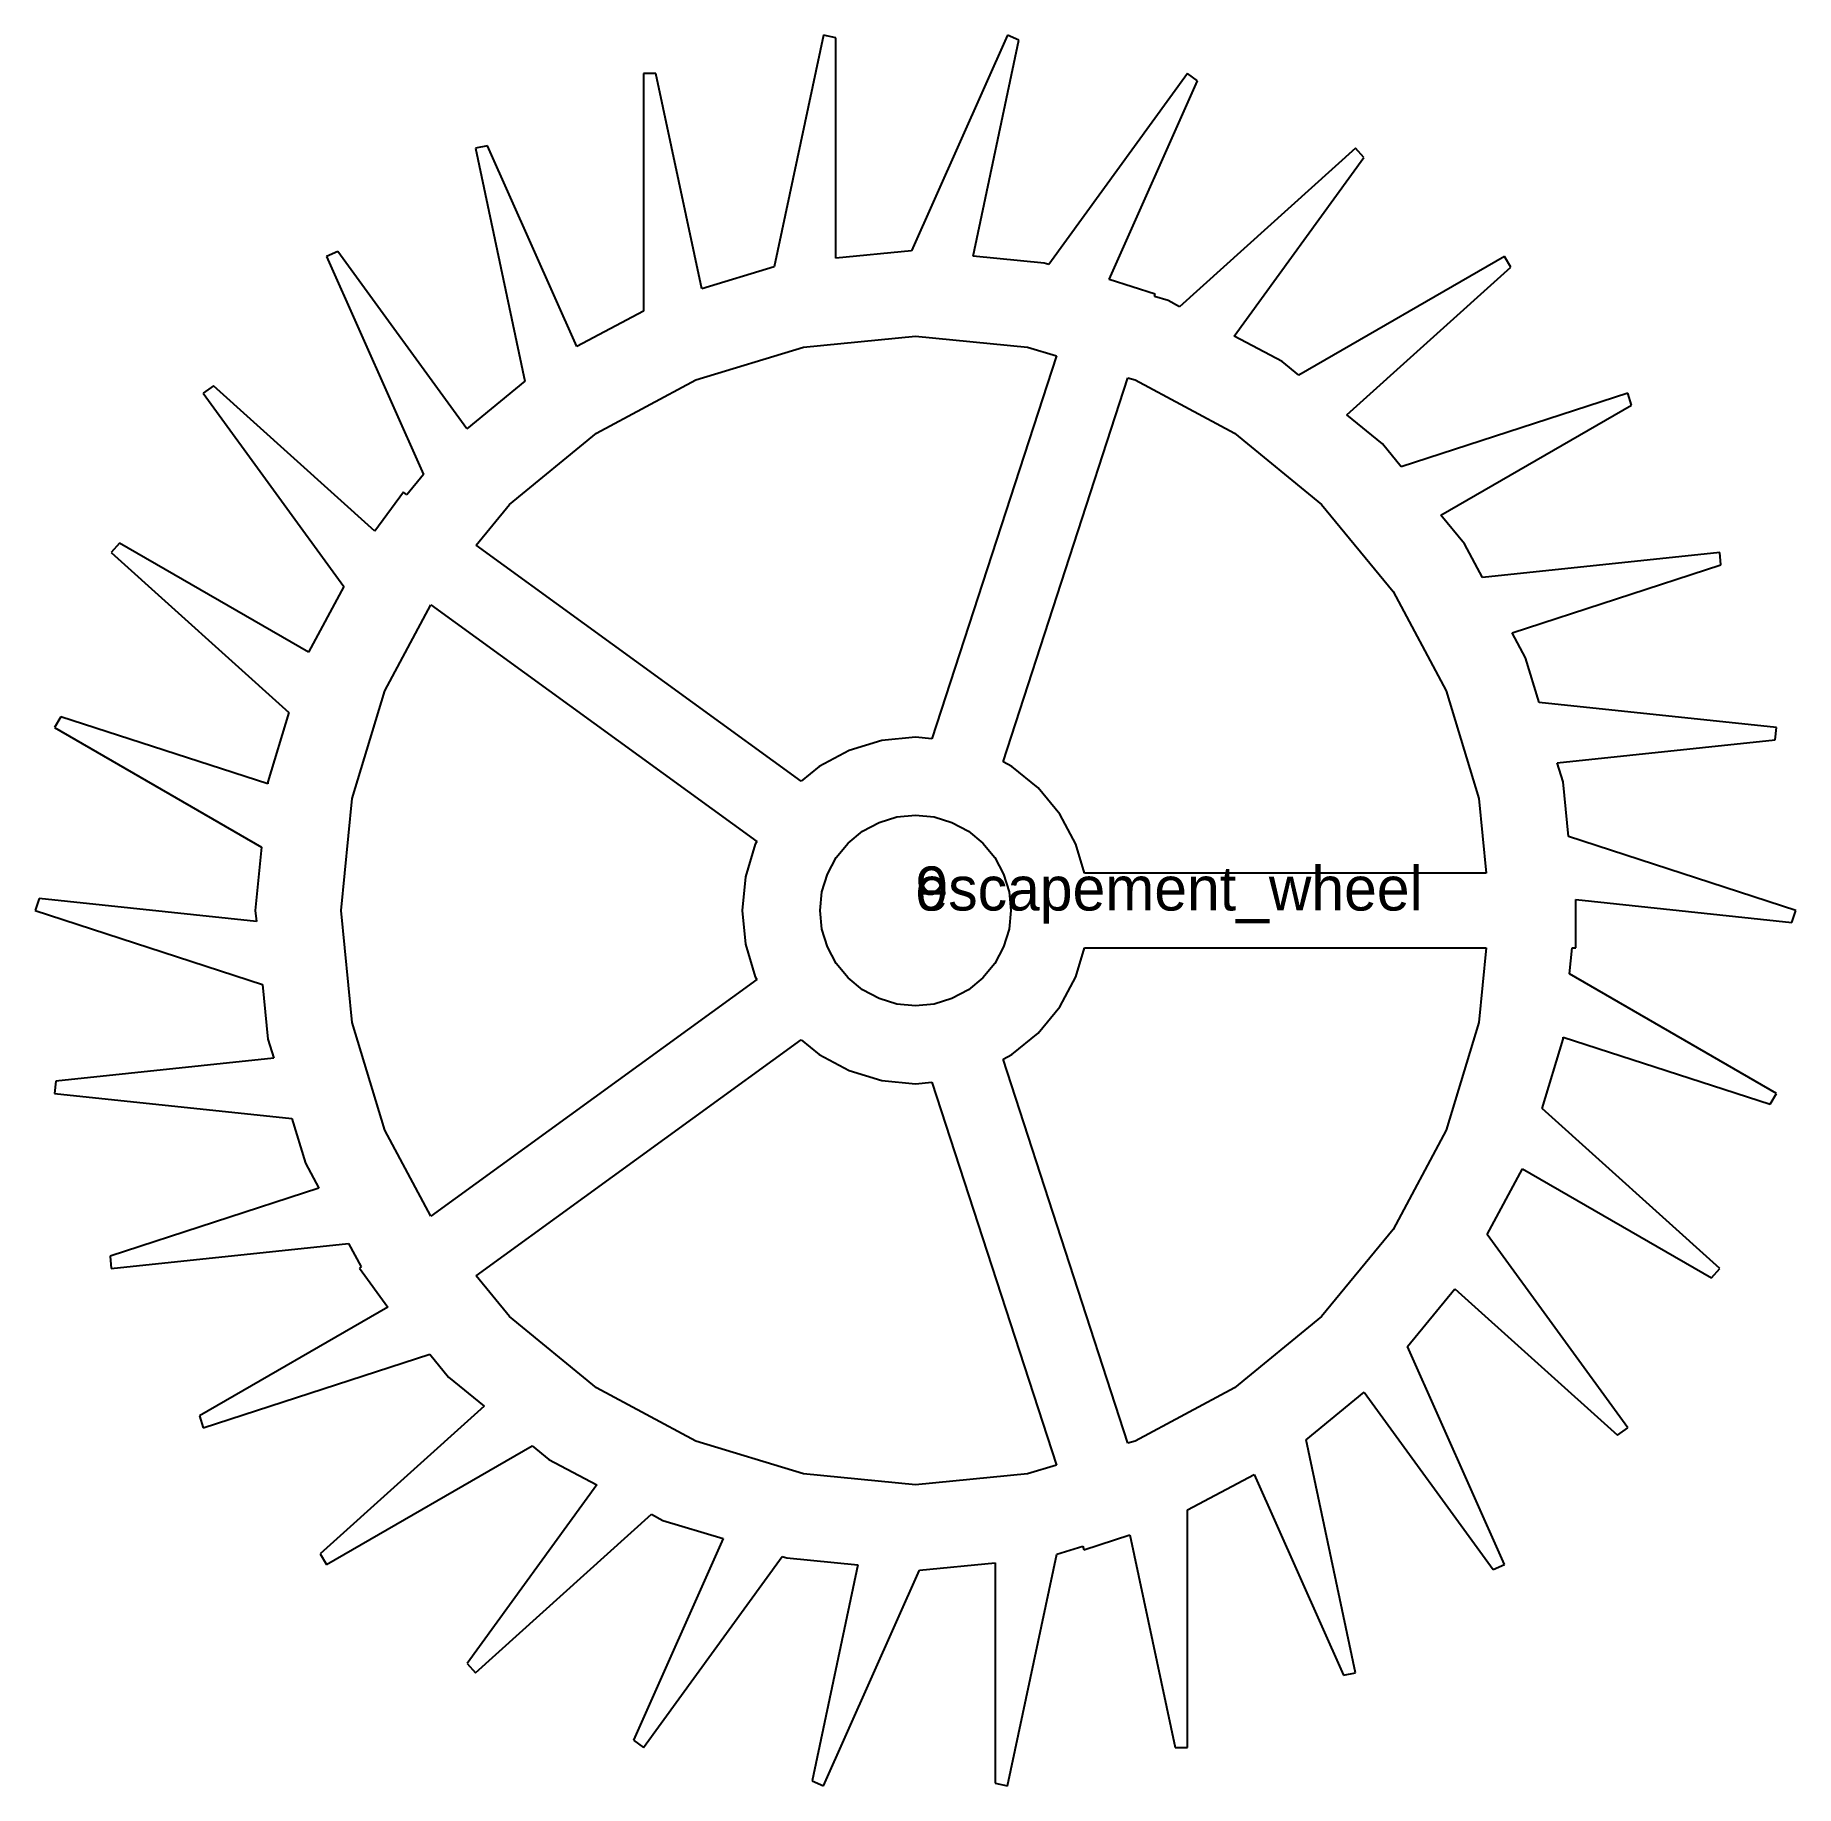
# Model space of a CAD drawing. Extents: x -60 to 60, y -60 to 60.
import ezdxf

# ---------------------------------------------------------------- set-up
doc = ezdxf.new("R2010")
doc.units = 0

msp = doc.modelspace()

# ---------------------------------------------------------------- linework, layer by layer
for p, q in [((-6.2717, 59.6713), (-9.62877, 43.8776)), ((-5.44028, 59.4946), (-6.2717, 59.6713)), ((-5.44028, 44.4642), (-5.44028, 59.4946)), ((6.2717, 59.6713), (-0.27232, 44.9732)), ((3.92113, 44.6138), (7.04822, 59.3256)), ((7.04822, 59.3256), (6.2717, 59.6713)), ((-17.691, 57.0634), (-18.541, 57.0634)), ((-18.541, 57.0634), (-18.541, 40.8689)), ((-14.5697, 42.3788), (-17.691, 57.0634)), ((18.541, 57.0634), (9.08156, 44.0436)), ((13.2014, 43.0264), (19.2287, 56.5638)), ((19.2287, 56.5638), (18.541, 57.0634)), ((-29.1686, 52.1382), (-30, 51.9615)), ((-30, 51.9615), (-26.6249, 36.0831)), ((-23.0727, 38.4467), (-29.1686, 52.1382)), ((30, 51.9615), (18.001, 41.1575)), ((30.5688, 51.3298), (30, 51.9615)), ((21.73, 39.1643), (30.5688, 51.3298)), ((-39.3713, 44.9344), (-40.1478, 44.5887)), ((-40.1478, 44.5887), (-33.5332, 29.732)), ((-30.5814, 32.8361), (-39.3713, 44.9344)), ((-0.27232, 44.9732), (-5.44028, 44.4642)), ((8.77905, 44.1353), (3.92113, 44.6138)), ((40.1478, 44.5887), (26.1256, 36.4929)), ((40.5728, 43.8526), (40.1478, 44.5887)), ((-9.62877, 43.8776), (-14.5697, 42.3788)), ((9.08156, 44.0436), (8.77905, 44.1353)), ((29.4077, 33.7994), (40.5728, 43.8526)), ((16.3309, 42.0095), (13.2014, 43.0264)), ((16.2821, 41.8593), (16.3309, 42.0095)), ((-18.541, 40.8689), (-23.0727, 38.4467)), ((17.2207, 41.5746), (16.2821, 41.8593)), ((18.001, 41.1575), (17.2207, 41.5746)), ((-7.63777, 38.3977), (0, 39.15)), ((0, 39.15), (7.63777, 38.3977)), ((25.0007, 37.4161), (21.73, 39.1643)), ((-14.9821, 36.1699), (-7.63777, 38.3977)), ((9.60141, 37.8021), (1.12279, 11.7076)), ((7.63777, 38.3977), (9.60141, 37.8021)), ((26.1256, 36.4929), (25.0007, 37.4161)), ((-26.6249, 36.0831), (-30.5814, 32.8361)), ((-21.7506, 32.552), (-14.9821, 36.1699)), ((5.97639, 10.1415), (14.4827, 36.3213)), ((14.4827, 36.3213), (14.9821, 36.1699)), ((14.9821, 36.1699), (21.7506, 32.552)), ((-47.8533, 35.7667), (-48.541, 35.2671)), ((-48.541, 35.2671), (-38.9699, 22.0937)), ((-36.841, 25.8512), (-47.8533, 35.7667)), ((48.541, 35.2671), (33.1064, 30.2521)), ((48.8037, 34.4587), (48.541, 35.2671)), ((31.8198, 31.8198), (29.4077, 33.7994)), ((35.8105, 26.9571), (48.8037, 34.4587)), ((-27.6832, 27.6832), (-21.7506, 32.552)), ((21.7506, 32.552), (27.6832, 27.6832)), ((33.1064, 30.2521), (31.8198, 31.8198)), ((-33.5332, 29.732), (-34.6729, 28.3433)), ((-34.9069, 28.5133), (-36.841, 25.8512)), ((-34.6729, 28.3433), (-34.9069, 28.5133)), ((-29.9547, 24.9154), (-27.6832, 27.6832)), ((27.6832, 27.6832), (32.552, 21.7506)), ((37.4161, 25.0007), (35.8105, 26.9571)), ((-54.244, 25.0359), (-54.8127, 24.4042)), ((-54.8127, 24.4042), (-42.7031, 13.5006)), ((-41.3702, 17.6032), (-54.244, 25.0359)), ((-7.79649, 8.81647), (-29.9547, 24.9154)), ((38.6433, 22.7047), (37.4161, 25.0007)), ((54.8127, 24.4042), (38.6433, 22.7047)), ((54.9016, 23.5589), (54.8127, 24.4042)), ((40.6601, 18.9315), (54.9016, 23.5589)), ((-38.9699, 22.0937), (-41.3702, 17.6032)), ((32.552, 21.7506), (36.1699, 14.9821)), ((-36.1699, 14.9821), (-33.0341, 20.8487)), ((-33.0341, 20.8487), (-10.8192, 4.7086)), ((41.5746, 17.2207), (40.6601, 18.9315)), ((42.4981, 14.1764), (41.5746, 17.2207)), ((-38.3977, 7.63777), (-36.1699, 14.9821)), ((36.1699, 14.9821), (38.3977, 7.63777)), ((-58.2639, 13.2108), (-58.6888, 12.4747)), ((-44.1505, 8.62511), (-58.2639, 13.2108)), ((-42.7031, 13.5006), (-44.1353, 8.77905)), ((58.6888, 12.4747), (42.4981, 14.1764)), ((-58.6888, 12.4747), (-44.574, 4.32547)), ((58.6, 11.6293), (58.6888, 12.4747)), ((-4.52261, 10.9186), (-6.56583, 9.82645)), ((-2.3056, 11.5911), (-4.52261, 10.9186)), ((0, 11.8182), (-2.3056, 11.5911)), ((1.12279, 11.7076), (0, 11.8182)), ((43.7444, 10.068), (58.6, 11.6293)), ((-6.56583, 9.82645), (-7.79649, 8.81647)), ((6.56583, 9.82645), (5.97639, 10.1415)), ((8.3567, 8.3567), (6.56583, 9.82645)), ((44.1353, 8.77905), (43.7444, 10.068)), ((-44.1353, 8.77905), (-44.1505, 8.62511)), ((44.5041, 5.03491), (44.1353, 8.77905)), ((-39.15, 0), (-38.3977, 7.63777)), ((9.82645, 6.56583), (8.3567, 8.3567)), ((38.3977, 7.63777), (38.8988, 2.54999)), ((-3.61121, 5.40454), (-2.48744, 6.0052)), ((-2.48744, 6.0052), (-1.26808, 6.37509)), ((-1.26808, 6.37509), (0, 6.5)), ((0, 6.5), (1.26808, 6.37509)), ((1.26808, 6.37509), (2.48744, 6.0052)), ((2.48744, 6.0052), (3.61121, 5.40454)), ((10.9186, 4.52261), (9.82645, 6.56583)), ((-4.59619, 4.59619), (-3.61121, 5.40454)), ((3.61121, 5.40454), (4.59619, 4.59619)), ((60, 0), (44.5041, 5.03491)), ((-44.574, 4.32547), (-45, 0)), ((-10.9186, 4.52261), (-11.5911, 2.3056)), ((-10.8192, 4.7086), (-10.9186, 4.52261)), ((-6.0052, 2.48744), (-5.40454, 3.61121)), ((-5.40454, 3.61121), (-4.59619, 4.59619)), ((4.59619, 4.59619), (5.40454, 3.61121)), ((5.40454, 3.61121), (6.0052, 2.48744)), ((11.517, 2.54999), (10.9186, 4.52261)), ((-6.37509, 1.26808), (-6.0052, 2.48744)), ((6.0052, 2.48744), (6.37509, 1.26808)), ((38.8988, 2.54999), (11.517, 2.54999)), ((-11.5911, 2.3056), (-11.8182, 0)), ((-6.5, 0), (-6.37509, 1.26808)), ((6.37509, 1.26808), (6.5, 0)), ((-59.7373, 0.80839), (-60, 0)), ((-60, 0), (-44.5041, -5.03491)), ((-44.9263, -0.74829), (-59.7373, 0.80839)), ((-45, 0), (-44.9263, -0.74829)), ((-38.3977, -7.63777), (-39.15, 0)), ((-11.8182, 0), (-11.5911, -2.3056)), ((-6.37509, -1.26808), (-6.5, 0)), ((6.5, 0), (6.37509, -1.26808)), ((45, -2.54999), (45, 0.74055)), ((45, 0.74055), (59.7373, -0.80839)), ((59.7373, -0.80839), (60, 0)), ((-11.5911, -2.3056), (-10.9186, -4.52261)), ((-6.0052, -2.48744), (-6.37509, -1.26808)), ((6.37509, -1.26808), (6.0052, -2.48744)), ((-5.40454, -3.61121), (-6.0052, -2.48744)), ((6.0052, -2.48744), (5.40454, -3.61121)), ((10.9186, -4.52261), (11.517, -2.54999)), ((11.517, -2.54999), (38.8988, -2.54999)), ((38.8988, -2.54999), (38.3977, -7.63777)), ((44.574, -4.32547), (44.7488, -2.54999)), ((44.7488, -2.54999), (45, -2.54999)), ((-10.8192, -4.7086), (-33.0341, -20.8487)), ((-10.9186, -4.52261), (-10.8192, -4.7086)), ((-4.59619, -4.59619), (-5.40454, -3.61121)), ((-3.61121, -5.40454), (-4.59619, -4.59619)), ((4.59619, -4.59619), (3.61121, -5.40454)), ((5.40454, -3.61121), (4.59619, -4.59619)), ((9.82645, -6.56583), (10.9186, -4.52261)), ((58.6888, -12.4747), (44.574, -4.32547)), ((-44.5041, -5.03491), (-44.1353, -8.77905)), ((-2.48744, -6.0052), (-3.61121, -5.40454)), ((3.61121, -5.40454), (2.48744, -6.0052)), ((-1.26808, -6.37509), (-2.48744, -6.0052)), ((0, -6.5), (-1.26808, -6.37509)), ((1.26808, -6.37509), (0, -6.5)), ((2.48744, -6.0052), (1.26808, -6.37509)), ((8.3567, -8.3567), (9.82645, -6.56583)), ((-36.1699, -14.9821), (-38.3977, -7.63777)), ((6.56583, -9.82645), (8.3567, -8.3567)), ((38.3977, -7.63777), (36.1699, -14.9821)), ((-44.1353, -8.77905), (-43.7444, -10.068)), ((-29.9547, -24.9154), (-7.79649, -8.81647)), ((-7.79649, -8.81647), (-6.56583, -9.82645)), ((42.7031, -13.5006), (44.1353, -8.77905)), ((44.1353, -8.77905), (44.1505, -8.62511)), ((44.1505, -8.62511), (58.2639, -13.2108)), ((-43.7444, -10.068), (-58.6, -11.6293)), ((-6.56583, -9.82645), (-4.52261, -10.9186)), ((5.97639, -10.1415), (6.56583, -9.82645)), ((14.4827, -36.3213), (5.97639, -10.1415)), ((-58.6, -11.6293), (-58.6888, -12.4747)), ((-4.52261, -10.9186), (-2.3056, -11.5911)), ((-2.3056, -11.5911), (0, -11.8182)), ((0, -11.8182), (1.12279, -11.7076)), ((1.12279, -11.7076), (9.60141, -37.8021)), ((-58.6888, -12.4747), (-42.4981, -14.1764)), ((58.2639, -13.2108), (58.6888, -12.4747)), ((-42.4981, -14.1764), (-41.5746, -17.2207)), ((54.8127, -24.4042), (42.7031, -13.5006)), ((-33.0341, -20.8487), (-36.1699, -14.9821)), ((36.1699, -14.9821), (32.552, -21.7506)), ((-41.5746, -17.2207), (-40.6601, -18.9315)), ((38.9699, -22.0937), (41.3702, -17.6032)), ((41.3702, -17.6032), (54.244, -25.0359)), ((-40.6601, -18.9315), (-54.9016, -23.5589)), ((-54.8127, -24.4042), (-38.6433, -22.7047)), ((-38.6433, -22.7047), (-37.7889, -24.3033)), ((32.552, -21.7506), (27.6832, -27.6832)), ((48.541, -35.2671), (38.9699, -22.0937)), ((-54.9016, -23.5589), (-54.8127, -24.4042)), ((-37.7889, -24.3033), (-37.9046, -24.3873)), ((-37.9046, -24.3873), (-35.9705, -27.0495)), ((-27.6832, -27.6832), (-29.9547, -24.9154)), ((54.244, -25.0359), (54.8127, -24.4042)), ((33.5332, -29.732), (36.7703, -25.7875)), ((36.7703, -25.7875), (47.8533, -35.7667)), ((-35.9705, -27.0495), (-48.8037, -34.4587)), ((-21.7506, -32.552), (-27.6832, -27.6832)), ((27.6832, -27.6832), (21.7506, -32.552)), ((40.1478, -44.5887), (33.5332, -29.732)), ((-48.541, -35.2671), (-33.1064, -30.2521)), ((-33.1064, -30.2521), (-31.8198, -31.8198)), ((-31.8198, -31.8198), (-29.4077, -33.7994)), ((-14.9821, -36.1699), (-21.7506, -32.552)), ((21.7506, -32.552), (14.9821, -36.1699)), ((26.6249, -36.0831), (30.5814, -32.8361)), ((30.5814, -32.8361), (39.3713, -44.9344)), ((-48.8037, -34.4587), (-48.541, -35.2671)), ((-29.4077, -33.7994), (-40.5728, -43.8526)), ((47.8533, -35.7667), (48.541, -35.2671)), ((-40.1478, -44.5887), (-26.1256, -36.4929)), ((-26.1256, -36.4929), (-25.0007, -37.4161)), ((-7.63777, -38.3977), (-14.9821, -36.1699)), ((14.9821, -36.1699), (14.4827, -36.3213)), ((30, -51.9615), (26.6249, -36.0831)), ((-25.0007, -37.4161), (-21.73, -39.1643)), ((0, -39.15), (-7.63777, -38.3977)), ((7.63777, -38.3977), (0, -39.15)), ((9.60141, -37.8021), (7.63777, -38.3977)), ((-21.73, -39.1643), (-30.5688, -51.3298)), ((18.541, -40.8689), (23.0727, -38.4467)), ((23.0727, -38.4467), (29.1686, -52.1382)), ((-30, -51.9615), (-18.001, -41.1575)), ((-18.001, -41.1575), (-17.2207, -41.5746)), ((-17.2207, -41.5746), (-13.1102, -42.8215)), ((18.541, -57.0634), (18.541, -40.8689)), ((-13.1102, -42.8215), (-19.2287, -56.5638)), ((11.4806, -43.5855), (14.6101, -42.5687)), ((14.6101, -42.5687), (17.691, -57.0634)), ((-40.5728, -43.8526), (-40.1478, -44.5887)), ((-18.541, -57.0634), (-9.08156, -44.0436)), ((-9.08156, -44.0436), (-8.77905, -44.1353)), ((-8.77905, -44.1353), (-3.92113, -44.6138)), ((6.2717, -59.6713), (9.62877, -43.8776)), ((9.62877, -43.8776), (11.4008, -43.34)), ((11.4008, -43.34), (11.4806, -43.5855)), ((-3.92113, -44.6138), (-7.04822, -59.3256)), ((-6.2717, -59.6713), (0.27232, -44.9732)), ((0.27232, -44.9732), (5.44028, -44.4642)), ((5.44028, -44.4642), (5.44028, -59.4946)), ((39.3713, -44.9344), (40.1478, -44.5887)), ((-30.5688, -51.3298), (-30, -51.9615)), ((29.1686, -52.1382), (30, -51.9615)), ((-19.2287, -56.5638), (-18.541, -57.0634)), ((17.691, -57.0634), (18.541, -57.0634)), ((-7.04822, -59.3256), (-6.2717, -59.6713)), ((5.44028, -59.4946), (6.2717, -59.6713))]:
    msp.add_line(p, q)

# ---------------------------------------------------------------- texts
at = {"color": 5}
for s in ['escapement_wheel', '9']:
    msp.add_text(s, height=3, dxfattribs=at).set_placement((0, 0))

doc.saveas('drawing.dxf')
